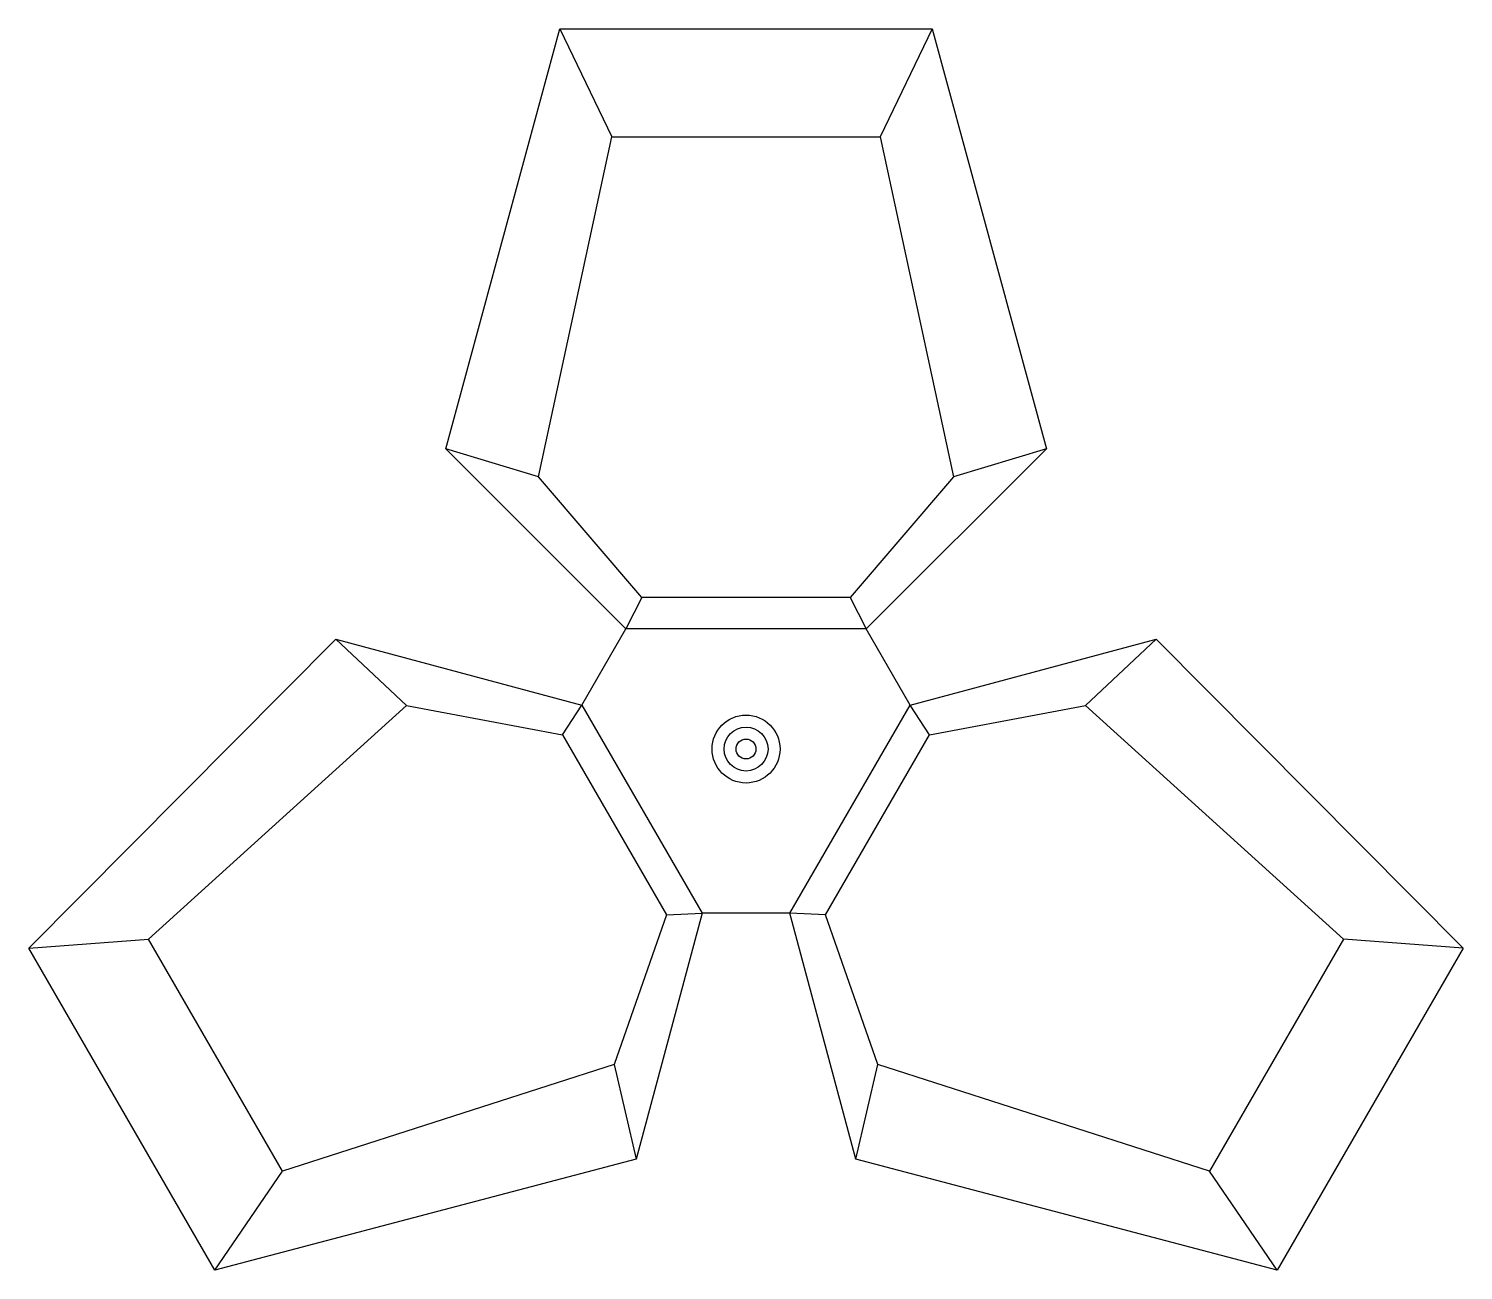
# Model space of a CAD drawing. Header units: millimetres. Extents: x -2868.66 to -2866.27, y 3719.51 to 3721.57.
import ezdxf

# ---------------------------------------------------------------- set-up
doc = ezdxf.new("R2010")
doc.units = ezdxf.units.MM
doc.header["$LTSCALE"] = 10
doc.layers.add('Ele_postes_luz', color=2, linetype='Continuous')

msp = doc.modelspace()

# ---------------------------------------------------------------- linework, layer by layer
at = {"layer": 'Ele_postes_luz'}
for p, q in [((-2867.7743, 3721.5739), (-2867.6875, 3721.3939)), ((-2867.1543, 3721.5739), (-2867.2412, 3721.3939)), ((-2867.8099, 3720.8271), (-2867.9643, 3720.8739)), ((-2866.9643, 3720.8739), (-2867.1188, 3720.8271)), ((-2867.6376, 3720.6266), (-2867.6643, 3720.5739)), ((-2867.2911, 3720.6266), (-2867.6376, 3720.6266)), ((-2867.2911, 3720.6266), (-2867.2643, 3720.5739)), ((-2868.1474, 3720.557), (-2868.0296, 3720.4466)), ((-2867.7376, 3720.4471), (-2867.6643, 3720.5739)), ((-2867.2643, 3720.5739), (-2867.6643, 3720.5739)), ((-2867.1911, 3720.4471), (-2867.2643, 3720.5739)), ((-2866.8991, 3720.4466), (-2866.7813, 3720.557)), ((-2867.7698, 3720.3977), (-2867.7376, 3720.4471)), ((-2867.7376, 3720.4471), (-2867.5376, 3720.1007)), ((-2867.3911, 3720.1007), (-2867.1911, 3720.4471)), ((-2867.1589, 3720.3977), (-2867.1911, 3720.4471)), ((-2867.7698, 3720.3977), (-2867.5965, 3720.0976)), ((-2867.3322, 3720.0976), (-2867.1589, 3720.3977)), ((-2867.5965, 3720.0976), (-2867.5376, 3720.1007)), ((-2867.3911, 3720.1007), (-2867.5376, 3720.1007)), ((-2867.3322, 3720.0976), (-2867.3911, 3720.1007)), ((-2868.6586, 3720.0424), (-2868.4593, 3720.0572)), ((-2866.2701, 3720.0424), (-2866.4694, 3720.0572)), ((-2867.6841, 3719.8481), (-2867.6474, 3719.6909)), ((-2867.2813, 3719.6909), (-2867.2446, 3719.8481)), ((-2868.3486, 3719.5055), (-2868.2361, 3719.6707)), ((-2866.5801, 3719.5055), (-2866.6926, 3719.6707))]:
    msp.add_line(p, q, dxfattribs=at)
for points in [[(-2867.6643, 3720.5739), (-2867.9643, 3720.8739), (-2867.7743, 3721.5739), (-2867.1543, 3721.5739), (-2866.9643, 3720.8739), (-2867.2643, 3720.5739)], [(-2867.6376, 3720.6266), (-2867.8099, 3720.8271), (-2867.6875, 3721.3939), (-2867.2412, 3721.3939), (-2867.1188, 3720.8271), (-2867.2911, 3720.6266)], [(-2867.5376, 3720.1007), (-2867.6474, 3719.6909), (-2868.3486, 3719.5055), (-2868.6586, 3720.0424), (-2868.1474, 3720.557), (-2867.7376, 3720.4471)], [(-2867.1911, 3720.4471), (-2866.7813, 3720.557), (-2866.2701, 3720.0424), (-2866.5801, 3719.5055), (-2867.2813, 3719.6909), (-2867.3911, 3720.1007)], [(-2867.5965, 3720.0976), (-2867.6841, 3719.8481), (-2868.2361, 3719.6707), (-2868.4593, 3720.0572), (-2868.0296, 3720.4466), (-2867.7698, 3720.3977)], [(-2867.1589, 3720.3977), (-2866.8991, 3720.4466), (-2866.4694, 3720.0572), (-2866.6926, 3719.6707), (-2867.2446, 3719.8481), (-2867.3322, 3720.0976)]]:
    msp.add_lwpolyline(points, dxfattribs=at)
at = {"layer": 'Ele_postes_luz', "color": 1}
for radius in [0.0566, 0.0366, 0.0166]:
    msp.add_circle((-2867.4643, 3720.3739), radius, dxfattribs=at)

doc.saveas('drawing.dxf')
